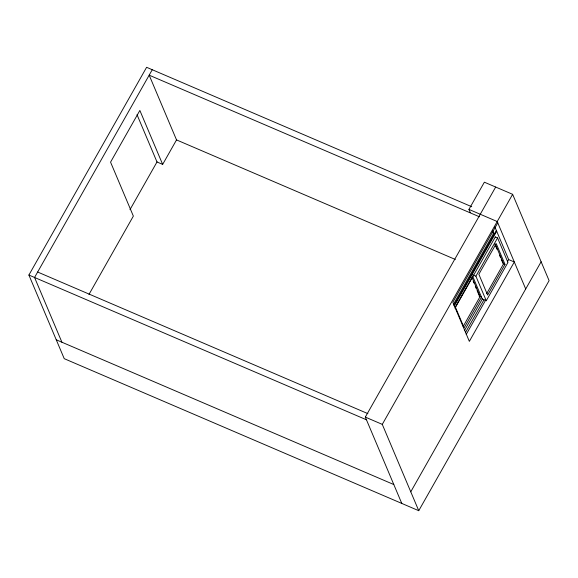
<?xml version="1.0" encoding="UTF-8"?>
<svg xmlns="http://www.w3.org/2000/svg" width="578" height="578" viewBox="0 0 578 578"><rect width="100%" height="100%" fill="white"/><g stroke="black" fill="none" stroke-linecap="round" stroke-linejoin="round"><path stroke-width="0.87" d="M470.333 212.697L468.946 209.402L484.364 182.193L512.635 194.316L549.1 280.641L418.747 510.699L64.23 358.671L28.9 275.041L146.61 67.301L471.72 206.714M152.267 69.721L34.557 277.469L61.904 342.212M129.985 209.655L157.079 161.833M88.976 294.433L133.359 216.107L110.564 162.151L139.862 110.449L162.656 164.405L176.572 139.84M401.782 503.424L365.318 417.099L495.671 187.041M418.747 510.699L382.282 424.375L512.635 194.316M497.781 222.877L452.82 302.236L469.343 341.36L514.304 261.993L508.654 259.565L494.934 227.089M453.39 304.368L493.735 233.165L492.745 230.824M453.896 305.357L496.343 230.434M454.236 306.167L496.69 231.243M472.732 276.392L455.356 307.062L464.134 327.834L481.51 297.164L479.133 296.146M454.98 308.146L495.324 236.944M497.586 237.912L507.961 262.463L486.264 300.748L475.896 276.197L497.586 237.912L495.216 236.893M463.151 326.462L480.094 296.557L472.024 277.447M464.539 330.406L482.695 298.364M486.647 293.675L503.59 263.778L495.165 243.837M465.355 332.69L483.974 299.83M505.006 264.384L487.622 295.047L478.851 274.275L496.227 243.605L505.006 264.384L503.416 263.705M466.2 334.496L485.657 300.155M507.325 261.913L508.654 259.565M410.77 491.813L541.124 261.762M468.946 209.402L497.217 221.526L525.705 288.971M479.422 216.786L149.182 75.169L176.528 139.912L455.327 259.471M492.116 232.472L493.735 233.165M472.725 274.839L475.896 276.197M486.264 300.748L482.305 299.05L472.631 276.139M162.656 164.405L156.999 161.977L137.015 114.668M37.635 272.021L367.883 413.638M365.318 417.099L382.282 424.375M28.9 275.041L366.459 419.794M56.247 339.792L393.806 484.545M494.949 244.422L497.058 249.407M499.515 255.223L500.57 257.716M501.27 259.377L503.026 263.532M473.209 281.356L473.917 283.018M475.318 286.341L476.373 288.834M477.074 290.496L479.176 295.481"/></g></svg>
